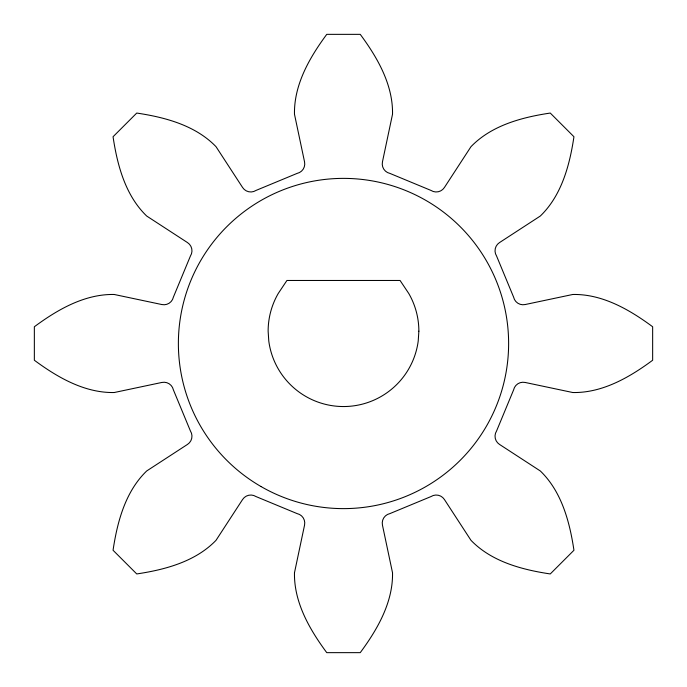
<?xml version="1.0" encoding="UTF-8"?>
<svg xmlns="http://www.w3.org/2000/svg" width="687" height="687" viewBox="0 0 687 687"><rect width="100%" height="100%" fill="white"/><g stroke="black" fill="none" stroke-linecap="round" stroke-linejoin="round"><path stroke-width="1.03" d="M294.474 572.795C293.916 602.405 309.682 629.567 326.754 652.65L360.246 652.65C377.318 629.567 393.084 602.405 392.526 572.795L382.453 525.134A9.721 9.721 0 0 1 389.915 513.593L430.947 496.589A9.721 9.721 0 0 1 444.395 499.475L470.964 540.3C491.514 561.631 521.862 569.695 550.261 573.946L573.946 550.261C569.695 521.862 561.631 491.514 540.3 470.964L499.475 444.395A9.721 9.721 0 0 1 496.589 430.947L513.593 389.915A9.721 9.721 0 0 1 525.134 382.453L572.795 392.526C602.405 393.084 629.567 377.318 652.65 360.246L652.65 326.754C629.567 309.682 602.405 293.916 572.795 294.474L525.134 304.547A9.721 9.721 0 0 1 513.593 297.085L496.589 256.053A9.721 9.721 0 0 1 499.475 242.605L540.3 216.036C561.631 195.486 569.695 165.138 573.946 136.739L550.261 113.054C521.862 117.305 491.514 125.369 470.964 146.7L444.395 187.525A9.721 9.721 0 0 1 430.947 190.411L389.915 173.407A9.721 9.721 0 0 1 382.453 161.866L392.526 114.205C393.084 84.595 377.318 57.433 360.246 34.35L326.754 34.35C309.682 57.433 293.916 84.595 294.474 114.205L304.547 161.866A9.721 9.721 0 0 1 297.085 173.407L256.053 190.411A9.721 9.721 0 0 1 242.605 187.525L216.036 146.7C195.486 125.369 165.138 117.305 136.739 113.054L113.054 136.739C117.305 165.138 125.369 195.486 146.7 216.036L187.525 242.605A9.721 9.721 0 0 1 190.411 256.053L173.407 297.085A9.721 9.721 0 0 1 161.866 304.547L114.205 294.474C84.595 293.916 57.433 309.682 34.35 326.754L34.35 360.246C57.433 377.318 84.595 393.084 114.205 392.526L161.866 382.453A9.721 9.721 0 0 1 173.407 389.915L190.411 430.947A9.721 9.721 0 0 1 187.525 444.395L146.7 470.964C125.369 491.514 117.305 521.862 113.054 550.261L136.739 573.946C165.138 569.695 195.486 561.631 216.036 540.3L242.605 499.475A9.721 9.721 0 0 1 256.053 496.589L297.085 513.593A9.721 9.721 0 0 1 304.547 525.134L294.474 572.795M418.864 331.168L418.22 341.01A75.364 75.364 0 0 1 268.78 341.01L268.136 331.168A75.364 75.364 0 0 1 278.235 293.486L286.934 280.468L400.066 280.468L408.765 293.486A75.364 75.364 0 0 1 418.864 331.168M260.94 486.499A165.12 165.12 0 0 0 508.62 343.5A165.12 165.12 0 0 0 260.94 200.501A165.12 165.12 0 0 0 260.94 486.499"/></g></svg>
